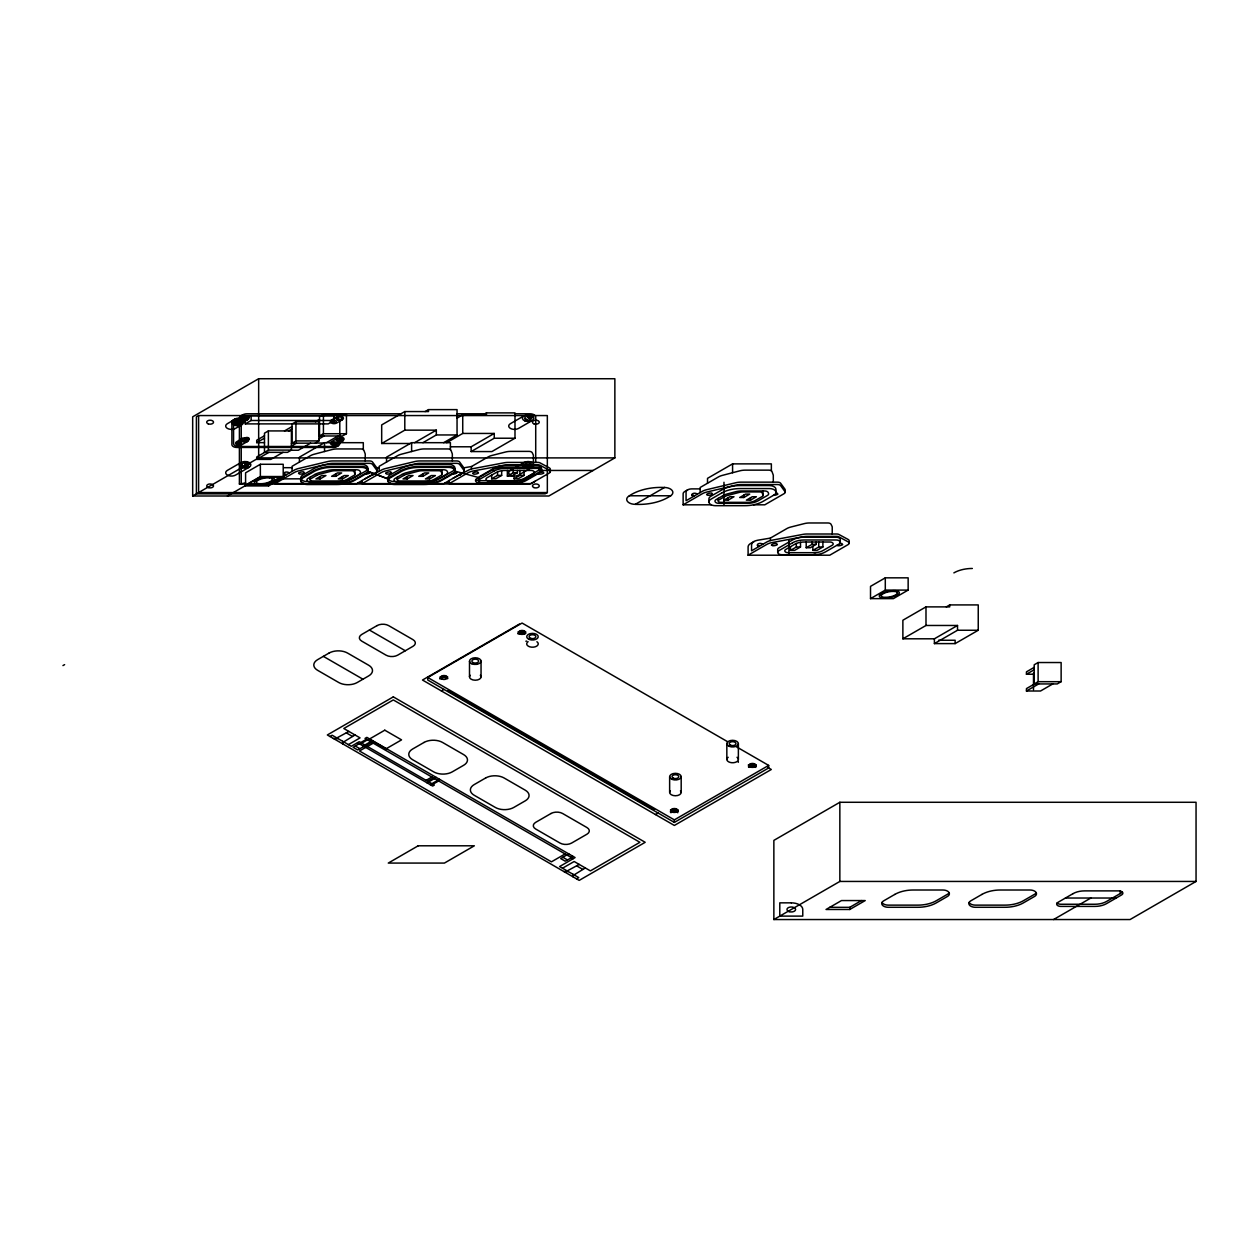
<?xml version="1.0" encoding="UTF-8"?>
<svg xmlns="http://www.w3.org/2000/svg" width="1259" height="1259" viewBox="0 0 1259 1259"><rect width="100%" height="100%" fill="white"/><g stroke="black" fill="none" stroke-linecap="round" stroke-linejoin="round"><path stroke-width="1.5" d="M343.723 741.897L354.991 734.973M574.057 874.895L585.341 867.955M363.993 746.43L357.65 749.939L353.134 747.342L359.224 743.676M571.586 857.678L565.228 861.187L560.711 858.591L566.802 854.924M258.662 378.739L192.674 416.823L192.674 495.999L548.877 495.999L614.864 457.898L614.864 378.739L258.662 378.739L258.662 457.898L192.674 495.999M524.531 415.564L198.607 415.564L196.404 416.823L196.404 493.843L545.131 493.843L547.335 492.568L547.335 415.564L531.786 415.564M235.008 419.011L233.324 419.971A4.894 2.833 0 0 0 231.892 421.97L231.892 444.632A4.894 2.833 0 0 0 236.786 447.449L333.226 447.449A4.894 2.833 0 0 0 336.688 446.63L338.356 445.655M233.592 420.097L227.375 423.685A5.776 3.336 0 0 0 227.375 428.406A5.776 3.336 0 0 0 235.527 428.406L241.744 424.818M242.924 414.762L241.067 415.816A5.728 3.305 0 0 0 239.399 418.161L239.399 484.007L245.584 484.007M242.515 416.65L236.739 419.987A3.667 2.125 0 0 0 236.739 422.993A3.667 2.125 0 0 0 241.933 422.993L247.708 419.656M251.123 415.706L245.253 419.09L245.253 423.89L328.206 423.89L334.076 420.49L334.076 415.706L251.123 415.706L251.123 420.49L245.253 423.89M242.436 438.4L236.661 441.736A3.667 2.125 0 0 0 236.661 444.742A3.667 2.125 0 0 0 241.854 444.742L247.63 441.405M268.387 430.924L264.484 433.175L264.484 452.343L287.508 452.343L291.411 450.092L291.411 430.924L268.387 430.924L268.387 450.092L264.484 452.343M264.484 435.756L256.71 440.241L256.71 442.633L264.484 442.633M256.71 442.633L264.484 438.148M295.928 421.765L292.025 424.015L292.025 443.168L315.049 443.168L318.952 440.918L318.952 421.765L295.928 421.765L295.928 440.918L291.411 443.703M284.503 430.924L292.025 426.581M288.641 430.924L292.025 428.973M323.421 414.573L319.518 416.823L319.518 435.976L342.542 435.976L346.445 433.726L346.445 414.573L323.421 414.573L323.421 433.726L319.518 435.976M241.036 462.494L227.375 470.378A5.776 3.336 0 0 0 227.375 475.099A5.776 3.336 0 0 0 235.527 475.099L249.203 467.199M315.442 421.765L319.518 419.404M264.799 452.343L256.71 457.001L256.71 459.393L270.811 459.393L283.039 452.343M256.71 459.393L268.938 452.343M337.207 416.713L331.432 420.034A3.667 2.125 0 0 0 331.432 423.04A3.667 2.125 0 0 0 336.625 423.04L342.401 419.703M291.411 446.095L296.479 443.168M245.584 485.077L260.361 476.531L283.212 476.531L283.212 464.272L260.361 464.272L245.584 472.817L245.584 485.077L268.435 485.077L294.197 470.174A13.062 7.538 0 0 1 298.446 468.537L327.875 461.518A13.062 7.538 0 0 1 332.864 460.951L369.564 460.951A3.273 1.888 0 0 1 372.585 462.1L376.85 467.939A3.273 1.888 0 0 1 377.102 468.663L377.102 471.071M318.952 436.495L319.833 435.976M239.399 484.007L245.584 482.937M310.58 443.168L298.352 450.234L291.159 450.234M318.952 438.887L323.988 435.976M227.423 495.999L260.298 477.004L284.03 477.004L268.576 485.927L244.844 485.927M363.3 449.652L363.3 442.68L324.523 442.68L299.437 457.159L299.437 462.053M326.49 442.68L338.089 435.976M337.302 438.352L331.526 441.689A3.667 2.125 0 0 0 331.526 444.679A3.667 2.125 0 0 0 336.704 444.679L342.495 441.342M248.574 483.786L268.576 483.786L280.301 477.004M275.06 481.221L275.06 483.613L294.197 472.566A13.062 7.538 0 0 1 298.446 470.929L327.875 463.91A13.062 7.538 0 0 1 332.864 463.343L369.564 463.343A3.273 1.888 0 0 1 372.585 464.492L376.85 470.331A3.273 1.888 0 0 1 376.142 472.408L356.738 483.613L345.485 483.613M443.656 442.68L457.048 434.953L457.048 409.616L428.516 409.616L428.516 411.567L404.8 411.567L381.682 424.913L381.682 443.498L410.198 443.498M425.117 411.567L428.516 409.616M320.069 478.955L325.924 475.572L321.785 475.572L315.915 478.955L320.069 478.955L320.069 476.563M381.682 443.498L404.8 430.153L436.322 430.153L436.322 434.953L422.93 442.68M335.775 476.311L341.645 472.928L337.491 472.928L331.621 476.311L335.775 476.311L335.775 473.919M342.464 478.955L348.334 475.572L344.179 475.572L338.309 478.955L342.464 478.955L342.464 476.563M450.407 449.652L450.407 442.68L411.614 442.68L386.544 457.159L386.544 462.053M414.62 442.68L436.322 430.153M457.048 418.13L462.73 414.856L486.462 414.856L486.462 412.889L514.994 412.889L514.994 438.226L491.891 451.572L471.149 451.572L471.149 446.788L494.252 433.442L494.252 438.226L471.149 451.572M365.976 473.809L355.101 480.088A26.124 15.092 0 0 1 336.625 484.51L307.401 484.51A6.531 3.777 0 0 1 301.357 482.181A6.531 3.777 0 0 1 302.774 478.058L313.648 471.779A26.124 15.092 0 0 1 332.124 467.372L361.364 467.372A6.531 3.777 0 0 1 367.392 469.686A6.531 3.777 0 0 1 366.007 473.793M362.167 480.466L362.167 483.613L381.288 472.566A13.062 7.538 0 0 1 385.553 470.929L414.966 463.91A13.062 7.538 0 0 1 419.955 463.343L456.671 463.343A3.273 1.888 0 0 1 459.692 464.492L463.942 470.331A3.273 1.888 0 0 1 463.249 472.408L443.829 483.613L432.592 483.613M483.063 414.856L486.462 412.889M446.725 442.68L462.73 433.442L494.252 433.442M62.95 665.586L64.618 664.626M407.161 478.955L413.031 475.572L408.876 475.572L403.022 478.955L407.161 478.955L407.161 476.563M524.074 415.8L510.399 423.685A5.776 3.336 0 0 0 510.399 428.406A5.776 3.336 0 0 0 518.566 428.406L532.242 420.506M422.882 476.311L428.737 472.928L424.598 472.928L418.728 476.311L422.882 476.311L422.882 473.919M429.555 478.955L435.425 475.572L431.286 475.572L425.416 478.955L429.555 478.955L429.555 476.563M453.083 473.809L442.208 480.088A26.124 15.092 0 0 1 423.732 484.51L394.492 484.51A6.531 3.777 0 0 1 388.464 482.181A6.531 3.777 0 0 1 389.881 478.058L400.755 471.779A26.124 15.092 0 0 1 419.231 467.372L448.456 467.372A6.531 3.777 0 0 1 454.483 469.686A6.531 3.777 0 0 1 453.114 473.793M463.863 467.813L471.511 466.522L487.973 457.017A13.031 7.523 0 0 1 491.939 455.459L505.457 452.028A13.031 7.523 0 0 1 510.698 451.383L529.095 451.383A3.273 1.888 0 0 1 532.258 452.784L533.297 454.971A3.273 1.888 0 0 1 533.407 455.459L533.407 462.415M449.274 483.613L467.892 472.865A13.031 7.523 0 0 1 473.054 471.023L504.104 465.185A13.031 7.523 0 0 1 508.132 464.807L537.955 464.807A3.273 1.888 0 0 1 540.19 465.326L549.286 470.252A3.273 1.888 0 0 1 549.365 472.975L530.936 483.613L449.274 483.613L449.274 480.466M491.655 475.131L491.655 478.782L497.525 475.398L501.664 475.398L501.664 470.709M501.664 475.398L495.81 478.782L491.655 478.782M524.074 462.494L510.399 470.378A5.776 3.336 0 0 0 510.399 475.099A5.776 3.336 0 0 0 518.566 475.099L532.242 467.199M507.361 470.441L507.361 476.138L513.231 472.754L517.386 472.754L517.386 470.441M517.386 472.754L511.516 476.138L507.361 476.138M514.05 474.674L514.05 478.782L519.92 475.398L524.059 475.398L524.059 470.441M524.059 475.398L518.204 478.782L514.05 478.782M635.291 504.34A41.484 23.952 0 0 0 670.48 495.873A8.593 4.957 0 0 0 672.164 490.491A8.593 4.957 0 0 0 664.264 487.485A41.484 23.952 0 0 0 629.374 495.778A8.593 4.957 0 0 0 627.328 501.224A8.593 4.957 0 0 0 635.291 504.34L664.626 487.406M687.697 489.83L684.77 491.529A5.603 3.226 0 0 0 683.133 493.811L683.133 504.812L711.241 504.812M771.358 470.85L771.358 463.879L732.581 463.879L707.511 478.357L707.511 483.251M683.133 504.812L702.254 493.764A13.062 7.538 0 0 1 706.504 492.127L735.933 485.108A13.062 7.538 0 0 1 740.922 484.542L777.637 484.542A3.273 1.888 0 0 1 780.659 485.691L784.908 491.529A3.273 1.888 0 0 1 784.215 493.591L764.795 504.812L753.559 504.812M728.127 500.153L733.997 496.754L729.842 496.754L723.988 500.153L728.127 500.153L728.127 497.746M519.432 624.055L422.489 680.033L674.352 825.448L771.311 769.485L767.911 767.518M736.358 746.76L768.667 765.409L768.667 767.959L674.352 822.41L427.761 680.033L427.761 677.499L522.076 623.048L727.859 741.85M329.968 736.499L332.156 735.225L351.308 746.288L359.193 741.724L434.308 785.097L432.64 786.057L357.525 742.7M743.833 497.51L749.703 494.11L745.564 494.11L739.694 497.51L743.833 497.51L743.833 495.102M336.861 737.947L348.869 731.432M750.521 500.153L756.391 496.754L752.237 496.754L746.382 500.153L750.521 500.153L750.521 497.746M348.413 744.62L360.058 737.884L343.801 728.505L393.312 699.925L639.902 842.302L590.392 870.882L574.151 861.502L562.505 868.222M441.374 690.939L444.002 689.413M360.688 742.59L366.463 739.253M360.027 744.132L369.296 738.75M363.19 745.973L372.522 740.622M365.881 745.58L371.657 742.243M365.692 747.405L359.476 750.993L551.442 861.833L565.118 853.948M367.455 746.493L373.325 743.109M754.078 541.48L750.616 543.479A8.593 4.957 0 0 0 748.098 546.988L748.098 555.203L829.76 555.203L848.188 544.549A3.273 1.888 0 0 0 848.125 541.842L839.013 536.916A3.273 1.888 0 0 0 836.779 536.397L806.956 536.397A13.031 7.523 0 0 0 802.927 536.775L771.877 542.613A13.031 7.523 0 0 0 766.715 544.455L748.098 555.203M849.148 543.211L849.148 540.819A3.273 1.888 0 0 0 848.125 539.45L839.013 534.524A3.273 1.888 0 0 0 836.779 534.005L806.956 534.005A13.031 7.523 0 0 0 802.927 534.383L771.877 540.221A13.031 7.523 0 0 0 766.715 542.047L751.56 550.797L751.56 544.99A8.593 4.957 0 0 1 757.745 540.221L770.351 538.112L786.796 528.607A13.031 7.523 0 0 1 790.762 527.049L804.281 523.618A13.031 7.523 0 0 1 809.521 522.973L827.934 522.973A3.273 1.888 0 0 1 831.082 524.373L832.12 526.561A3.273 1.888 0 0 1 832.23 527.049L832.23 534.005M790.479 546.721L790.479 550.372L796.349 546.988L800.504 546.988L800.504 542.299M800.504 546.988L794.634 550.372L790.479 550.372M806.201 542.015L806.201 547.728L812.055 544.344L816.21 544.344L816.21 542.015M816.21 544.344L810.34 547.728L806.201 547.728M812.873 546.264L812.873 550.372L818.743 546.988L822.898 546.988L822.898 542.015M822.898 546.988L817.028 550.372L812.873 550.372M426.109 780.36L431.979 776.976M427.698 781.272L433.474 777.936M427.037 782.83L434.512 778.55M434.465 778.518L436.306 777.448M430.2 784.656L439.533 779.305M432.891 784.278L438.667 780.942M885.297 577.834L870.52 586.364L870.52 598.623L893.371 598.623L908.148 590.093L908.148 577.834L885.297 577.834L885.297 590.093L870.52 598.623M934.398 643.601L955.14 643.601L978.243 630.255L978.243 604.918L949.711 604.918L949.711 606.885L925.994 606.885L902.876 620.231L902.876 638.801L934.398 638.801L957.517 625.471L957.517 630.255L934.398 643.601L934.398 638.801M946.312 606.885L949.711 604.918M902.876 638.801L925.994 625.471L957.517 625.471M567.589 855.365L569.43 854.294M570.815 857.237L572.656 856.167M573.238 858.638L575.095 857.568L366.857 737.349L365.016 738.419L573.27 858.654L559.61 866.554L578.762 877.602L576.559 878.876M655.467 814.557L658.111 813.031M567.195 870.929L579.203 864.414M427.761 677.499L674.352 819.861L768.667 765.409M1038.108 662.533L1034.206 664.783L1034.206 683.936L1057.23 683.936L1061.132 681.686L1061.132 662.533L1038.108 662.533L1038.108 681.686L1034.206 683.936M1034.206 667.349L1026.447 671.85L1026.447 674.242L1034.206 674.242M1026.447 674.242L1034.206 669.757M1034.52 683.936L1026.447 688.61L1026.447 691.002L1040.548 691.002L1052.776 683.936M1026.447 691.002L1038.675 683.936M839.847 802.282L773.86 840.382L773.86 919.542L1130.063 919.542L1196.05 881.442L1196.05 802.282L839.847 802.282L839.847 881.442L773.86 919.542M829.775 907.33L849.762 907.33L861.486 900.563M849.762 909.486L865.216 900.563L841.5 900.563L826.03 909.486L849.762 909.486L849.762 907.33M1053.578 919.542L1090.845 898.029M280.804 478.876L300.854 478.829A6.515 3.761 0 0 0 307.054 481.583L336.672 481.583A26.124 15.092 0 0 0 355.148 477.161L366.29 470.724A6.515 3.761 0 0 0 367.927 469.151M400.96 413.786L246.969 413.786A5.728 3.305 0 0 0 241.24 417.091L241.24 482.937M457.048 413.786L484.904 413.786M514.994 413.786L529.992 413.786A5.728 3.305 0 0 1 535.72 417.091L535.72 462.415M246.827 418.177L238.455 418.177A4.894 2.833 0 0 0 233.576 421.01L233.576 443.656A4.894 2.833 0 0 0 238.455 446.489L334.894 446.489A4.894 2.833 0 0 0 339.788 443.656L339.788 421.01A4.894 2.833 0 0 0 334.894 418.177L334.076 418.177M251.123 420.49L334.076 420.49M323.421 433.726L346.445 433.726M436.322 434.953L457.048 434.953M494.252 438.226L514.994 438.226M295.928 440.918L318.952 440.918M315.254 443.042L323.878 443.042M450.407 446.788L471.149 446.788M268.387 450.092L291.411 450.092M258.662 457.898L614.864 457.898M283.605 467.687L292.088 467.687M376.677 467.687L379.179 467.687M541.433 470.457L593.083 470.457M517.008 481.095L489.232 481.095A3.273 1.888 0 0 1 486.194 479.931A3.273 1.888 0 0 1 486.903 477.869L495.983 472.629A13.031 7.523 0 0 1 505.189 470.441L531.078 470.441A3.273 1.888 0 0 1 534.099 471.606A3.273 1.888 0 0 1 533.391 473.667L524.326 478.892A13.031 7.523 0 0 1 515.12 481.095M272.117 482.937L275.06 482.937M357.902 482.937L362.167 482.937M444.994 482.937L449.274 482.937M275.06 483.613L303.167 483.613M362.167 483.613L390.274 483.613M270.276 484.007L304.159 484.007M343.282 484.007L391.25 484.007M430.389 484.007L528.151 484.007A5.728 3.305 0 0 0 532.195 483.031M700.146 488.885L691.663 488.885A5.603 3.226 0 0 0 686.061 492.127L686.061 500.72L702.254 491.372A13.062 7.538 0 0 1 706.504 489.735L735.933 482.716A13.062 7.538 0 0 1 740.922 482.15L777.637 482.15A3.273 1.888 0 0 1 780.659 483.299L784.908 489.137A3.273 1.888 0 0 1 785.175 489.861L785.175 492.253M547.335 492.568L198.607 492.568L198.607 415.564M629.374 495.778L670.842 495.778M815.848 552.685L788.055 552.685A3.273 1.888 0 0 1 785.034 551.521A3.273 1.888 0 0 1 785.742 549.459L794.807 544.218A13.031 7.523 0 0 1 804.013 542.015L829.901 542.015A3.273 1.888 0 0 1 832.939 543.196A3.273 1.888 0 0 1 832.215 545.257L823.15 550.482A13.031 7.523 0 0 1 813.944 552.685M885.297 590.093L908.148 590.093M957.517 630.255L978.243 630.255M938.553 640.249L955.14 640.249L955.14 643.601M1038.108 681.686L1061.132 681.686M333.462 738.529L337.868 738.529M563.812 871.511L568.218 871.511M839.847 881.442L1196.05 881.442M1065.46 898.029L1116.229 898.029M478.876 477.586L455.097 471.165L454.987 468.143A6.531 3.777 0 0 0 448.456 464.366L419.231 464.366A26.124 15.092 0 0 0 400.755 468.789L389.881 475.068A6.531 3.777 0 0 0 387.961 477.743L387.961 480.733M300.854 480.733L300.854 477.743A6.531 3.777 0 0 1 302.774 475.068L313.648 468.789A26.124 15.092 0 0 1 332.124 464.366L361.364 464.366A6.531 3.777 0 0 1 367.896 468.143L367.896 471.37L387.961 478.829A6.515 3.761 0 0 0 394.161 481.583L423.779 481.583A26.124 15.092 0 0 0 442.255 477.161L453.397 470.724A6.515 3.761 0 0 0 455.034 469.151M367.896 471.37L387.929 478.892M369.406 630.035L405.304 650.761M447.763 690.64L651.942 808.514A5.728 3.305 0 0 0 654.507 809.38M323.358 656.364L362.954 679.215M562.915 857.316L567.431 859.928M346.335 732.88L352.473 736.421M576.685 865.877L582.823 869.418M355.337 746.068L359.854 748.68M836.936 545.399L837.959 545.745A5.555 3.21 0 0 0 842.68 544.612L841.846 543.495A5.555 3.21 0 0 0 839.596 543.652M538.065 473.762L539.135 474.155A5.555 3.21 0 0 0 543.841 473.022L543.007 471.905A5.555 3.21 0 0 0 540.772 472.062M1120.227 891.042L1120.227 893.56M1033.497 673.046L1033.497 689.806M925.994 606.885L925.994 625.471M897.368 590.943L897.368 593.178M881.3 593.744L881.3 595.538M840.257 542.361L840.257 539.529A4.107 2.376 0 0 0 836.149 537.168L804.186 537.168A16.336 9.442 0 0 0 792.619 539.922L778.912 547.854A4.107 2.376 0 0 0 777.7 549.522L777.7 552.355M818.743 542.015L818.743 546.988M812.055 542.015L812.055 544.344M796.349 543.463L796.349 546.988M788.937 540.111L788.937 555.203M775.953 492.332L775.953 489.342A6.531 3.777 0 0 0 769.422 485.565L740.198 485.565A26.124 15.092 0 0 0 721.722 489.987L710.847 496.266A6.531 3.777 0 0 0 708.927 498.942L708.927 501.932M773.294 482.15L773.294 475.367A3.273 1.888 0 0 0 773.231 474.989L772.019 471.653A3.273 1.888 0 0 0 768.808 470.142L745.265 470.142A13.062 7.538 0 0 0 739.867 470.819L722.257 475.414A13.062 7.538 0 0 0 718.401 476.956L700.146 487.501L700.146 492.584M770.351 538.112L770.351 540.583M763.017 490.963L763.017 495.574M738.372 743.644L738.372 759.413M732.581 463.879L732.581 472.723M726.836 743.644L726.836 759.413M723.972 482.276L723.972 504.812M718.275 498.359L718.275 500.909M681.182 776.661L681.182 792.43M674.352 819.861L674.352 822.41M669.631 776.661L669.631 792.43M573.05 874.313L573.05 876.846M550.325 471.637L550.325 469.229A3.273 1.888 0 0 0 549.286 467.86L540.19 462.934A3.273 1.888 0 0 0 537.955 462.415L508.132 462.415A13.031 7.523 0 0 0 504.104 462.793L473.054 468.631A13.031 7.523 0 0 0 467.892 470.473L452.736 478.467M541.433 470.772L541.433 467.955A4.107 2.376 0 0 0 537.325 465.578L505.347 465.578A16.336 9.442 0 0 0 493.796 468.332L480.072 476.264A4.107 2.376 0 0 0 478.876 477.932L478.876 480.765M539.041 467.482L539.041 470.016M519.92 470.441L519.92 475.398M513.231 470.441L513.231 472.754M497.525 471.873L497.525 475.398M481.048 661.101L481.048 676.886M471.511 466.522L471.511 468.993M469.497 661.101L469.497 676.886M464.209 471.071L464.209 468.663A3.273 1.888 0 0 0 463.942 467.939L459.692 462.1A3.273 1.888 0 0 0 456.671 460.951L419.955 460.951A13.062 7.538 0 0 0 414.966 461.518L385.553 468.537A13.062 7.538 0 0 0 381.288 470.174L365.094 478.782M462.73 414.856L462.73 433.442M452.327 460.951L452.327 454.184A3.273 1.888 0 0 0 452.264 453.791L451.052 450.454A3.273 1.888 0 0 0 447.842 448.944L424.299 448.944A13.062 7.538 0 0 0 418.917 449.62L401.291 454.231A13.062 7.538 0 0 0 397.435 455.758L379.179 466.302L379.179 471.385M442.066 469.764L442.066 474.391M411.614 442.68L411.614 451.525M404.8 411.567L404.8 430.153M397.309 477.161L397.309 479.71M365.236 460.951L365.236 454.184A3.273 1.888 0 0 0 365.157 453.791L363.961 450.454A3.273 1.888 0 0 0 360.751 448.944L337.192 448.944A13.062 7.538 0 0 0 331.809 449.62L314.183 454.231A13.062 7.538 0 0 0 310.344 455.758L292.088 466.302L292.088 471.385M354.959 469.764L354.959 474.391M342.7 741.315L342.7 743.864M324.523 442.68L324.523 451.525M310.218 477.161L310.218 479.71M272.432 477.381L272.432 479.616M268.576 483.786L268.576 485.927M260.361 464.272L260.361 476.531M256.364 480.183L256.364 481.977M691.773 494.929A2.88 1.668 0 0 1 694.354 495.936M775.843 493.04A5.555 3.21 0 0 1 777.008 493.024L777.889 494.11A5.555 3.21 0 0 1 773.53 495.291M693.504 496.424A2.88 1.668 0 0 1 692.607 493.717A2.88 1.668 0 0 1 697.297 494.236M757.477 545.446A2.786 1.605 0 0 1 759.24 546.359M759.067 546.469A2.786 1.605 0 0 1 758.17 543.857A2.786 1.605 0 0 1 762.702 544.36M894.394 591.415A14.431 8.341 0 0 0 882.229 594.295A2.99 1.731 0 0 0 881.52 596.184A2.99 1.731 0 0 0 884.29 597.27A14.431 8.341 0 0 0 896.534 594.327A2.99 1.731 0 0 0 897.116 592.454A2.99 1.731 0 0 0 894.378 591.415M237.164 421.198A2.235 1.29 0 0 1 239.855 422.741M237.164 442.885A2.235 1.29 0 0 1 239.855 444.443M332.88 421.183A2.235 1.29 0 0 1 334.626 422.741M334.076 420.191A2.235 1.29 0 0 1 336.342 421.387A2.235 1.29 0 0 1 334.422 422.772A2.235 1.29 0 0 1 331.92 421.734M283.7 473.73A2.88 1.668 0 0 1 286.297 474.737M367.77 471.842A5.555 3.21 0 0 1 368.95 471.826L369.926 472.833A5.555 3.21 0 0 1 365.472 474.092M285.431 475.225A2.88 1.668 0 0 1 284.55 472.518A2.88 1.668 0 0 1 289.224 473.038M372.9 474.281A2.88 1.668 0 0 1 373.404 474.737M454.877 471.842A5.555 3.21 0 0 1 456.041 471.826L456.875 472.959A5.555 3.21 0 0 1 452.579 474.092M372.538 475.225A2.88 1.668 0 0 1 371.751 474.942M375.827 472.581A2.88 1.668 0 0 1 376.331 473.038M459.913 474.328A2.786 1.605 0 0 1 460.416 474.785M460.243 474.879A2.786 1.605 0 0 1 459.456 474.596M463.375 472.33A2.786 1.605 0 0 1 463.879 472.786M244.718 463.548A2.282 1.322 0 0 1 247.362 465.075M534.949 481.284A5.728 3.305 0 0 1 532.872 482.496M527.757 416.855A2.282 1.322 0 0 1 530.401 418.381M331.935 442.885A2.235 1.29 0 0 1 334.626 444.443M244.718 438.557A2.282 1.322 0 0 1 247.362 440.083M738.278 761.585A5.728 3.305 0 0 1 738.278 762.324M440.068 678.994A4.328 2.502 0 0 1 443.703 677.547A4.328 2.502 0 0 1 447.653 678.68M439.926 678.522A4.847 2.801 0 0 1 447.669 678.208M670.418 811.992A4.328 2.502 0 0 1 674.053 810.528A4.328 2.502 0 0 1 678.003 811.677M670.465 811.347A4.847 2.801 0 0 1 678.019 811.189M518.126 633.922A4.328 2.502 0 0 1 525.538 633.466M518 633.45A4.847 2.801 0 0 1 525.743 633.135M526.671 641.051A11.488 6.625 0 0 1 525.869 641.224M748.476 766.92A4.328 2.502 0 0 1 752.111 765.456A4.328 2.502 0 0 1 756.061 766.605M748.538 766.275A4.847 2.801 0 0 1 756.092 766.117M439.816 677.137A6.531 3.777 0 0 1 447.716 676.933M519.196 633.891A3.415 1.983 0 0 1 524.956 633.891M517.89 632.065A6.531 3.777 0 0 1 525.774 631.861M749.136 767.392A3.415 1.983 0 0 1 752.426 765.976A3.415 1.983 0 0 1 755.699 767.392M748.239 765.063A6.531 3.777 0 0 1 756.124 764.842M670.968 812.747A3.415 1.983 0 0 1 674.352 811.048A3.415 1.983 0 0 1 677.735 812.747M670.433 810.009A6.531 3.777 0 0 1 678.05 809.915M241.87 465.374A3.195 1.841 0 0 1 244.199 466.727M524.909 465.374A3.195 1.841 0 0 1 527.238 466.727M524.909 418.68A3.195 1.841 0 0 1 527.238 420.034M234.41 422.977A3.195 1.841 0 0 1 236.755 424.33M882.008 902.435A6.515 3.761 0 0 0 888.256 905.127L917.858 905.127A26.124 15.092 0 0 0 936.35 900.704L947.492 894.268A6.515 3.761 0 0 0 949.129 892.694M969.115 902.435A6.515 3.761 0 0 0 975.347 905.127L1004.965 905.127A26.124 15.092 0 0 0 1023.441 900.704L1034.583 894.268A6.515 3.761 0 0 0 1036.22 892.694M1122.399 892.143A4.06 2.345 0 0 1 1121.659 892.725L1106.488 901.491A16.336 9.442 0 0 1 1094.937 904.245L1060.755 904.245A4.06 2.345 0 0 1 1057.135 902.986M541.213 468.6A4.06 2.345 0 0 1 540.473 469.182L525.302 477.948A16.336 9.442 0 0 1 513.751 480.702L479.569 480.702A4.06 2.345 0 0 1 475.949 479.443M953.866 572.892A26.124 15.092 0 0 1 972.341 568.47M680.458 790.825A5.776 3.336 0 0 1 675.406 795.767A5.776 3.336 0 0 1 670.37 790.825M737.034 757.288A5.776 3.336 0 0 1 736.562 761.837A5.776 3.336 0 0 1 728.646 761.837A5.776 3.336 0 0 1 728.174 757.288M480.324 675.265A5.776 3.336 0 0 1 475.272 680.222A5.776 3.336 0 0 1 470.221 675.265M536.901 641.728A5.776 3.336 0 0 1 536.397 646.308A5.776 3.336 0 0 1 528.45 646.26A5.776 3.336 0 0 1 528.103 641.681M473.73 664.138A3.195 1.841 0 0 1 476.815 664.138M298.588 473.384L299.736 474.092A5.555 3.21 0 0 0 304.442 472.959L303.608 471.826A5.555 3.21 0 0 0 298.934 472.943L298.588 473.337M385.679 473.384L386.828 474.092A5.555 3.21 0 0 0 391.549 472.959L390.715 471.826A5.555 3.21 0 0 0 386.041 472.943L385.695 473.337M472.66 473.447L473.809 474.155A5.555 3.21 0 0 0 478.514 473.022L477.68 471.905A5.555 3.21 0 0 0 473.006 473.022L472.66 473.447M706.645 494.582L707.794 495.291A5.555 3.21 0 0 0 712.515 494.142L711.76 493.024A5.555 3.21 0 0 0 707.007 494.142L706.677 494.472M771.484 545.037L772.633 545.745A5.555 3.21 0 0 0 777.354 544.612L776.52 543.495A5.555 3.21 0 0 0 771.846 544.596L771.484 545.037M313.601 470.882L302.459 477.318A6.515 3.761 0 0 0 301.043 481.41A6.515 3.761 0 0 0 307.054 483.739L336.672 483.739A26.124 15.092 0 0 0 355.148 479.317L366.29 472.88A6.515 3.761 0 0 0 367.707 468.789A6.515 3.761 0 0 0 361.695 466.459L332.077 466.459A26.124 15.092 0 0 0 313.601 470.882M314.86 474.47L308.014 478.436A3.73 2.156 0 0 0 307.196 480.781A3.73 2.156 0 0 0 310.643 482.103L339.552 482.103A14.935 8.624 0 0 0 350.112 479.585L359.46 474.187A3.73 2.156 0 0 0 360.467 472.219L360.2 471.48A3.73 2.156 0 0 0 356.549 469.764L333.777 469.764A14.935 8.624 0 0 0 327.623 470.536L319.267 472.707A14.935 8.624 0 0 0 314.86 474.47M316.591 475.43L310.942 478.688A2.487 1.432 0 0 0 310.406 480.261A2.487 1.432 0 0 0 312.704 481.143L339.899 481.143A9.962 5.744 0 0 0 346.933 479.459L354.251 475.241A2.487 1.432 0 0 0 354.928 473.935L354.172 471.873A2.487 1.432 0 0 0 351.749 470.724L335.177 470.724A9.962 5.744 0 0 0 331.07 471.244L319.518 474.265A9.962 5.744 0 0 0 316.591 475.43M400.708 470.882L389.55 477.318A6.515 3.761 0 0 0 388.15 481.41A6.515 3.761 0 0 0 394.161 483.739L423.779 483.739A26.124 15.092 0 0 0 442.255 479.317L453.397 472.88A6.515 3.761 0 0 0 454.814 468.789A6.515 3.761 0 0 0 448.802 466.459L419.184 466.459A26.124 15.092 0 0 0 400.708 470.882M401.967 474.47L395.106 478.436A3.73 2.156 0 0 0 394.303 480.781A3.73 2.156 0 0 0 397.75 482.103L426.644 482.103A14.935 8.624 0 0 0 437.203 479.585L446.567 474.187A3.73 2.156 0 0 0 447.574 472.219L447.307 471.48A3.73 2.156 0 0 0 443.656 469.764L420.884 469.764A14.935 8.624 0 0 0 414.715 470.536L406.374 472.707A14.935 8.624 0 0 0 401.967 474.47M403.683 475.43L398.049 478.688A2.487 1.432 0 0 0 397.498 480.261A2.487 1.432 0 0 0 399.795 481.143L427.006 481.143A9.962 5.744 0 0 0 434.04 479.459L441.342 475.241A2.487 1.432 0 0 0 442.019 473.935L441.279 471.873A2.487 1.432 0 0 0 438.84 470.724L422.269 470.724A9.962 5.744 0 0 0 418.177 471.244L406.626 474.265A9.962 5.744 0 0 0 403.683 475.43M491.86 470.095L476.689 478.861A4.06 2.345 0 0 0 475.808 481.41A4.06 2.345 0 0 0 479.569 482.858L513.751 482.858A16.336 9.442 0 0 0 525.302 480.104L540.473 471.338A4.06 2.345 0 0 0 541.354 468.789A4.06 2.345 0 0 0 537.593 467.341L503.411 467.341A16.336 9.442 0 0 0 491.86 470.095M493.796 471.165L480.072 479.081A4.107 2.376 0 0 0 479.191 481.678A4.107 2.376 0 0 0 482.984 483.141L514.947 483.141A16.336 9.442 0 0 0 526.498 480.371L540.221 472.455A4.107 2.376 0 0 0 541.118 469.859A4.107 2.376 0 0 0 537.325 468.395L505.347 468.395A16.336 9.442 0 0 0 493.796 471.165M329.071 653.059L317.63 659.653A13.062 7.538 0 0 0 317.63 670.323L338.75 682.52A13.062 7.538 0 0 0 357.226 682.52L368.667 675.91A13.062 7.538 0 0 0 368.667 665.24L347.547 653.059A13.062 7.538 0 0 0 329.071 653.059M377.07 625.597L361.742 634.457A8.168 4.721 0 0 0 361.742 641.13L386.088 655.184A8.168 4.721 0 0 0 397.639 655.184L412.968 646.323A8.168 4.721 0 0 0 412.968 639.651L388.638 625.597A8.168 4.721 0 0 0 377.07 625.597M721.722 492.977L710.847 499.256A6.531 3.777 0 0 0 709.431 503.364A6.531 3.777 0 0 0 715.458 505.693L744.698 505.693A26.124 15.092 0 0 0 763.174 501.287L774.049 495.007A6.531 3.777 0 0 0 775.45 490.884A6.531 3.777 0 0 0 769.422 488.571L740.198 488.571A26.124 15.092 0 0 0 721.722 492.977M722.934 495.668L716.072 499.618A3.73 2.156 0 0 0 715.269 501.979A3.73 2.156 0 0 0 718.716 503.301L747.61 503.301A14.935 8.624 0 0 0 758.17 500.783L767.518 495.385A3.73 2.156 0 0 0 768.541 493.418L768.273 492.678A3.73 2.156 0 0 0 764.622 490.963L741.834 490.963A14.935 8.624 0 0 0 735.681 491.718L727.34 493.906A14.935 8.624 0 0 0 722.934 495.668M724.649 496.628L719.015 499.886A2.487 1.432 0 0 0 718.464 501.444A2.487 1.432 0 0 0 720.762 502.341L747.972 502.341A9.962 5.744 0 0 0 755.007 500.657L762.309 496.439A2.487 1.432 0 0 0 762.985 495.133L762.246 493.072A2.487 1.432 0 0 0 759.807 491.923L743.235 491.923A9.962 5.744 0 0 0 739.127 492.442L727.592 495.448A9.962 5.744 0 0 0 724.649 496.628M393.312 696.872L327.324 734.973L579.203 880.387L645.19 842.302L393.312 696.872M384.782 730.189L369.328 739.112L386.104 748.79L401.558 739.867L384.782 730.189M424.047 742.432L412.606 749.026A13.062 7.538 0 0 0 412.606 759.696L433.726 771.893A13.062 7.538 0 0 0 452.201 771.893L463.642 765.283A13.062 7.538 0 0 0 463.642 754.613L442.523 742.432A13.062 7.538 0 0 0 424.047 742.432M792.619 542.755L778.912 550.671A4.107 2.376 0 0 0 778.015 553.252A4.107 2.376 0 0 0 781.808 554.715L813.77 554.715A16.336 9.442 0 0 0 825.337 551.961L839.061 544.03A4.107 2.376 0 0 0 839.942 541.449A4.107 2.376 0 0 0 836.149 539.985L804.186 539.985A16.336 9.442 0 0 0 792.619 542.755M485.644 777.983L474.202 784.593A13.062 7.538 0 0 0 474.202 795.263L495.322 807.444A13.062 7.538 0 0 0 513.798 807.444L525.239 800.85A13.062 7.538 0 0 0 525.239 790.18L504.119 777.983A13.062 7.538 0 0 0 485.644 777.983M418.193 845.796L388.276 863.076L444.427 863.076L474.344 845.796L418.193 845.796M551.033 813.487L535.689 822.347A8.168 4.721 0 0 0 535.689 829.02L560.035 843.074A8.168 4.721 0 0 0 571.586 843.074L586.93 834.213A8.168 4.721 0 0 0 586.93 827.541L562.584 813.487A8.168 4.721 0 0 0 551.033 813.487M894.787 894.425L883.645 900.862A6.515 3.761 0 0 0 882.229 904.953A6.515 3.761 0 0 0 888.256 907.283L917.858 907.283A26.124 15.092 0 0 0 936.35 902.86L947.492 896.424A6.515 3.761 0 0 0 948.893 892.332A6.515 3.761 0 0 0 942.881 890.003L913.263 890.003A26.124 15.092 0 0 0 894.787 894.425M981.894 894.425L970.752 900.862A6.515 3.761 0 0 0 969.336 904.953A6.515 3.761 0 0 0 975.347 907.283L1004.965 907.283A26.124 15.092 0 0 0 1023.441 902.86L1034.583 896.424A6.515 3.761 0 0 0 1036 892.332A6.515 3.761 0 0 0 1029.988 890.003L1000.37 890.003A26.124 15.092 0 0 0 981.894 894.425M1073.046 893.638L1057.875 902.404A4.06 2.345 0 0 0 1056.993 904.953A4.06 2.345 0 0 0 1060.755 906.401L1094.937 906.401A16.336 9.442 0 0 0 1106.488 903.647L1121.659 894.881A4.06 2.345 0 0 0 1122.54 892.332A4.06 2.345 0 0 0 1118.795 890.884L1084.597 890.884A16.336 9.442 0 0 0 1073.046 893.638M791.282 902.845L779.793 902.845L779.793 916.111L802.77 916.111L802.77 909.486A11.488 6.625 0 0 0 791.282 902.845M895.621 590.691A18.035 10.418 0 0 0 880.434 594.295A3.73 2.156 0 0 0 879.537 596.656A3.73 2.156 0 0 0 883 598.009A18.035 10.418 0 0 0 898.312 594.327A3.73 2.156 0 0 0 899.036 591.998A3.73 2.156 0 0 0 895.605 590.691M245.694 464.87A2.282 1.322 0 0 0 249.235 463.879A2.282 1.322 0 0 0 245.961 462.604A2.282 1.322 0 0 0 245.694 464.87M245.82 418.224A2.282 1.322 0 0 0 249.251 417.091A2.282 1.322 0 0 0 245.82 415.942A2.282 1.322 0 0 0 245.82 418.224M269.457 477.853A14.431 8.341 0 0 0 257.292 480.733A2.99 1.731 0 0 0 256.584 482.622A2.99 1.731 0 0 0 259.354 483.708A14.431 8.341 0 0 0 271.598 480.765A2.99 1.731 0 0 0 272.18 478.892A2.99 1.731 0 0 0 269.442 477.853M270.685 477.13A18.035 10.418 0 0 0 255.483 480.733A3.73 2.156 0 0 0 254.601 483.094A3.73 2.156 0 0 0 258.064 484.447A18.035 10.418 0 0 0 273.376 480.765A3.73 2.156 0 0 0 274.1 478.436A3.73 2.156 0 0 0 270.669 477.13M238.219 422.615A2.235 1.29 0 0 0 241.586 421.482A2.235 1.29 0 0 0 238.219 420.364A2.235 1.29 0 0 0 238.219 422.615M238.093 444.254A2.235 1.29 0 0 0 241.571 443.278A2.235 1.29 0 0 0 238.36 442.019A2.235 1.29 0 0 0 238.093 444.254M243.916 419.278A2.282 1.322 0 0 0 247.393 418.193A2.282 1.322 0 0 0 244.026 416.997A2.282 1.322 0 0 0 243.916 419.278M528.859 418.224A2.282 1.322 0 0 0 532.289 417.091A2.282 1.322 0 0 0 528.859 415.942A2.282 1.322 0 0 0 528.859 418.224M332.864 444.254A2.235 1.29 0 0 0 336.342 443.278A2.235 1.29 0 0 0 333.131 442.019A2.235 1.29 0 0 0 332.864 444.254M245.694 439.879A2.282 1.322 0 0 0 249.235 438.872A2.282 1.322 0 0 0 245.961 437.597A2.282 1.322 0 0 0 245.694 439.879M340.465 439.879A2.282 1.322 0 0 0 344.022 438.872A2.282 1.322 0 0 0 340.748 437.597A2.282 1.322 0 0 0 340.465 439.879M338.797 440.949A2.203 1.275 0 0 0 342.086 439.847A2.203 1.275 0 0 0 338.797 438.746A2.203 1.275 0 0 0 338.797 440.949M338.577 419.263A2.203 1.275 0 0 0 341.992 418.287A2.203 1.275 0 0 0 338.844 417.059A2.203 1.275 0 0 0 338.577 419.263M337.805 419.971A3.667 2.125 0 0 0 343.471 418.318A3.667 2.125 0 0 0 338.152 416.32A3.667 2.125 0 0 0 337.805 419.971M337.884 441.626A3.667 2.125 0 0 0 343.55 439.958A3.667 2.125 0 0 0 338.23 437.959A3.667 2.125 0 0 0 337.884 441.626M243.931 440.996A2.203 1.275 0 0 0 247.236 439.895A2.203 1.275 0 0 0 243.931 438.793A2.203 1.275 0 0 0 243.931 440.996M243.018 441.673A3.667 2.125 0 0 0 248.7 440.021A3.667 2.125 0 0 0 243.365 438.006A3.667 2.125 0 0 0 243.018 441.673M243.113 419.924A3.667 2.125 0 0 0 248.778 418.271A3.667 2.125 0 0 0 243.459 416.257A3.667 2.125 0 0 0 243.113 419.924M524.924 420.915A5.776 3.336 0 0 0 533.91 418.397A5.776 3.336 0 0 0 525.633 415.155A5.776 3.336 0 0 0 524.924 420.915M208.176 487.563A3.415 1.983 0 0 0 213.511 486.068A3.415 1.983 0 0 0 208.601 484.164A3.415 1.983 0 0 0 208.176 487.563M208.176 423.827A3.415 1.983 0 0 0 213.511 422.332A3.415 1.983 0 0 0 208.601 420.412A3.415 1.983 0 0 0 208.176 423.827M533.926 423.827A3.415 1.983 0 0 0 539.261 422.332A3.415 1.983 0 0 0 534.351 420.412A3.415 1.983 0 0 0 533.926 423.827M533.926 487.563A3.415 1.983 0 0 0 539.261 486.068A3.415 1.983 0 0 0 534.351 484.164A3.415 1.983 0 0 0 533.926 487.563M242.232 467.734A5.776 3.336 0 0 0 250.887 464.854A5.776 3.336 0 0 0 242.232 461.959A5.776 3.336 0 0 0 242.232 467.734M243.428 466.538A3.384 1.951 0 0 0 248.495 464.854A3.384 1.951 0 0 0 243.428 463.155A3.384 1.951 0 0 0 243.428 466.538M524.924 467.608A5.776 3.336 0 0 0 533.91 465.09A5.776 3.336 0 0 0 525.633 461.848A5.776 3.336 0 0 0 524.924 467.608M526.262 466.459A3.384 1.951 0 0 0 531.534 464.98A3.384 1.951 0 0 0 526.671 463.092A3.384 1.951 0 0 0 526.262 466.459M526.467 419.845A3.384 1.951 0 0 0 531.534 418.161A3.384 1.951 0 0 0 526.467 416.461A3.384 1.951 0 0 0 526.467 419.845M234.426 425.212A5.776 3.336 0 0 0 243.428 422.694A5.776 3.336 0 0 0 235.15 419.452A5.776 3.336 0 0 0 234.426 425.212M235.984 424.141A3.384 1.951 0 0 0 241.051 422.457A3.384 1.951 0 0 0 235.984 420.758A3.384 1.951 0 0 0 235.984 424.141M789.11 911.642A4.328 2.502 0 0 0 795.609 909.486A4.328 2.502 0 0 0 789.11 907.314A4.328 2.502 0 0 0 789.11 911.642M442.098 679.136A3.415 1.983 0 0 0 447.417 677.641A3.415 1.983 0 0 0 442.507 675.721A3.415 1.983 0 0 0 442.098 679.136M673.518 778.267A3.384 1.951 0 0 0 678.774 776.787A3.384 1.951 0 0 0 673.927 774.899A3.384 1.951 0 0 0 673.518 778.267M530.779 638.376A3.384 1.951 0 0 0 535.846 636.692A3.384 1.951 0 0 0 530.779 634.992A3.384 1.951 0 0 0 530.779 638.376M529.079 639.383A5.776 3.336 0 0 0 538.207 637.038A5.776 3.336 0 0 0 530.102 633.655A5.776 3.336 0 0 0 529.079 639.383M729.213 746.335A5.776 3.336 0 0 0 738.341 743.975A5.776 3.336 0 0 0 730.251 740.591A5.776 3.336 0 0 0 729.213 746.335M730.613 745.218A3.384 1.951 0 0 0 735.964 743.833A3.384 1.951 0 0 0 731.227 741.85A3.384 1.951 0 0 0 730.613 745.218M471.889 663.808A5.776 3.336 0 0 0 481.017 661.447A5.776 3.336 0 0 0 472.912 658.064A5.776 3.336 0 0 0 471.889 663.808M473.29 662.69A3.384 1.951 0 0 0 478.64 661.305A3.384 1.951 0 0 0 473.888 659.323A3.384 1.951 0 0 0 473.29 662.69M672.023 779.352A5.776 3.336 0 0 0 681.15 776.992A5.776 3.336 0 0 0 673.061 773.608A5.776 3.336 0 0 0 672.023 779.352M672.353 812.086A3.415 1.983 0 0 0 677.751 810.686A3.415 1.983 0 0 0 672.951 808.687A3.415 1.983 0 0 0 672.353 812.086M750.411 767.014A3.415 1.983 0 0 0 755.825 765.614A3.415 1.983 0 0 0 751.025 763.615A3.415 1.983 0 0 0 750.411 767.014M520.36 634.143A3.415 1.983 0 0 0 525.491 632.427A3.415 1.983 0 0 0 520.36 630.712A3.415 1.983 0 0 0 520.36 634.143"/></g></svg>
